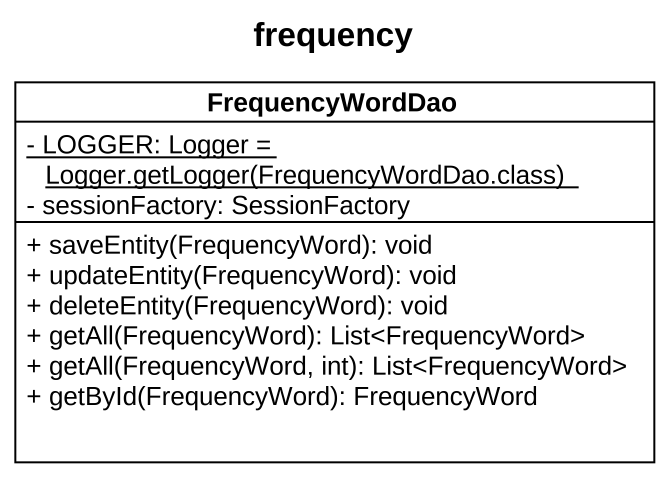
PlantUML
@startuml
title frequency
hide circle
hide empty members
skinparam classAttributeIconSize 0
class FrequencyWordDao {
  {static} {field} - LOGGER: Logger = Logger.getLogger(FrequencyWordDao.class)
  - sessionFactory: SessionFactory
  + saveEntity(FrequencyWord): void
  + updateEntity(FrequencyWord): void
  + deleteEntity(FrequencyWord): void
  + getAll(FrequencyWord): List<FrequencyWord>
  + getAll(FrequencyWord, int): List<FrequencyWord>
  + getById(FrequencyWord): FrequencyWord
}
@enduml
